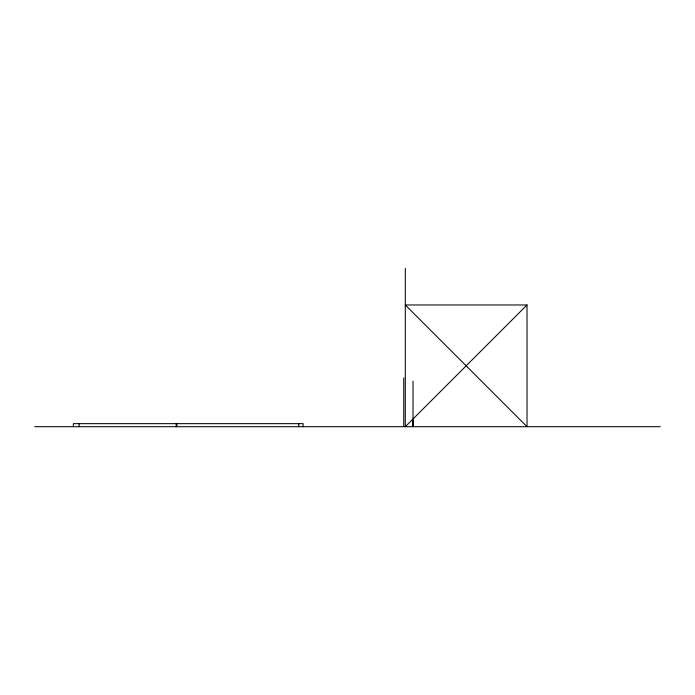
<?xml version="1.0" encoding="UTF-8"?>
<svg xmlns="http://www.w3.org/2000/svg" width="695" height="695" viewBox="0 0 695 695"><rect width="100%" height="100%" fill="white"/><g stroke="black" fill="none" stroke-linecap="round" stroke-linejoin="round"><path stroke-width="1.04" d="M413.021 381.138L413.021 426.695L413.021 420.371M527.027 304.966L405.298 304.966L527.027 426.695L527.027 304.966L405.298 426.695L405.298 268.305M34.75 426.695L660.25 426.695M403.752 377.924L403.752 426.443M303.107 426.695L303.107 423.655L73.375 423.655L73.375 426.695M298.728 423.655L298.728 426.695M176.834 423.655L176.834 426.695M176.217 423.655L176.217 426.695M79.126 423.655L79.126 426.695"/></g></svg>
